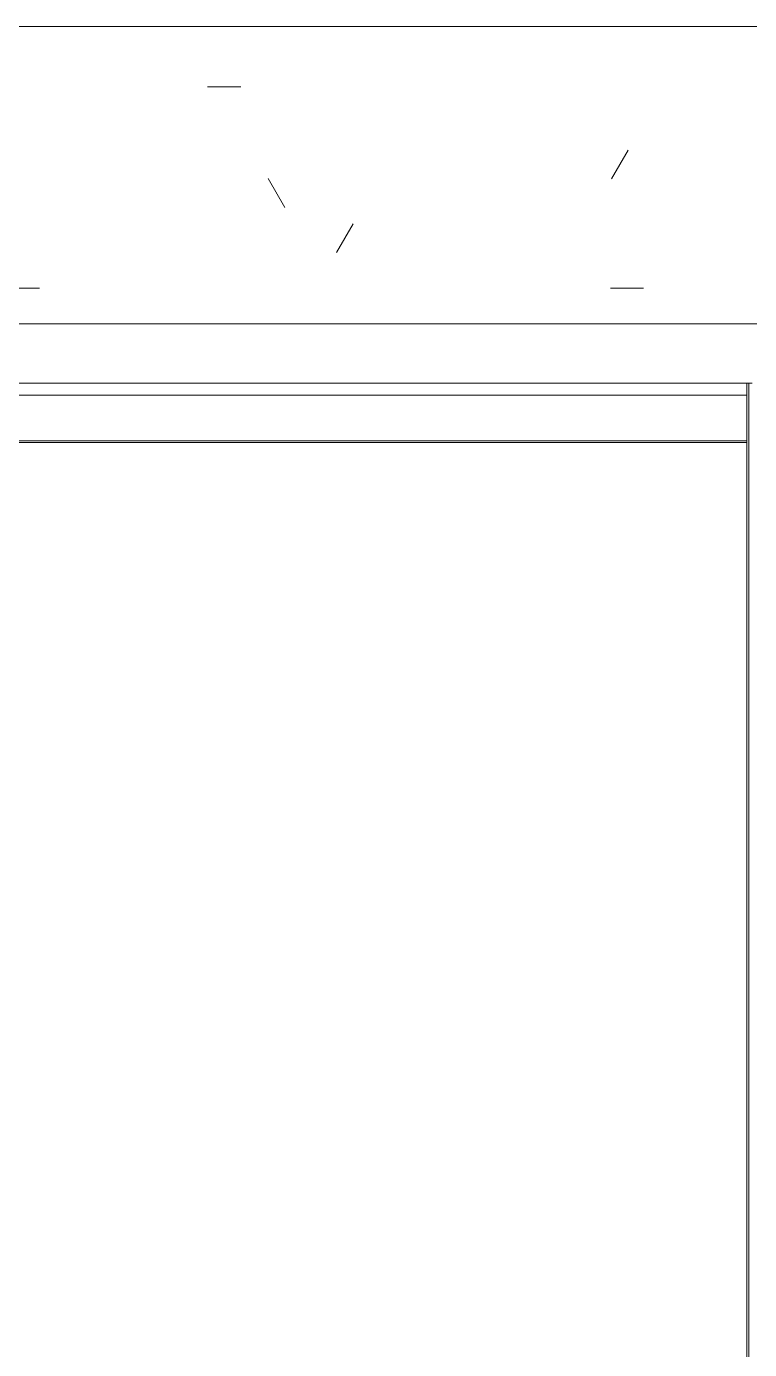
# Model space of a CAD drawing. Header units: millimetres. Extents: x -12976 to 58202, y -2238 to 7407.
# Drawn here: x 48582 to 48947, y 582 to 1250 of the extents above; entities that cross this region are included whole.
import ezdxf

# ---------------------------------------------------------------- set-up
doc = ezdxf.new("R2010")
doc.units = ezdxf.units.MM
doc.layers.add('Q-CASE', color=31, linetype='Continuous', lineweight=9)
pattern_1 = [(0, (46031.69, 0), (406.4, 101.6), [16.764, -288.036, 16.764, -288.036, -1625.6]), (0, (46031.69, 0), (406.4, 101.6), [-609.6, 16.764, -592.836, 16.764, -288.036, -711.2]), (0, (46031.69, 0), (406.4, 101.6), [-1524, 16.764, -186.436, 16.764, -491.236]), (120, (46184.09, 50.8), (-291.1882, 301.1527), [16.764, -288.036, 16.764, -288.036, -1625.6]), (120, (46184.09, 50.8), (-291.1882, 301.1527), [-609.6, 16.764, -592.836, 16.764, -288.036, -711.2]), (120, (46184.09, 50.8), (-291.1882, 301.1527), [-1524, 16.764, -186.436, 16.764, -491.236]), (240, (46234.89, 254), (-115.2118, -402.7527), [16.764, -288.036, 16.764, -288.036, -1625.6]), (240, (46234.89, 254), (-115.2118, -402.7527), [-609.6, 16.764, -592.836, 16.764, -288.036, -711.2]), (240, (46234.89, 254), (-115.2118, -402.7527), [-1524, 16.764, -186.436, 16.764, -491.236])]

# ---------------------------------------------------------------- blocks, each defined once
blk = doc.blocks.new('Blks_Coz_Caixa Baixa com 01 Porta - Branco 45cm largura-3891910-FACHADA LATERAL ESQUERDA')
at = {"layer": 'Q-CASE', "color": 8}
for p, q in [((14340, 1070), (14788, 1070)), ((14788, 1070), (14788, 1064)), ((14788, 1070), (14789, 1070)), ((14789, 300), (14789, 1070)), ((14340, 1064), (14788, 1064)), ((14788, 1064), (14788, 1046.62)), ((14788, 1046.62), (14788, 1044.67)), ((14788, 1044.67), (14788, 1041)), ((14340, 1041), (14788, 1041)), ((14788, 1040), (14340, 1040)), ((14340, 1040), (14788, 1040)), ((14788, 1041), (14788, 1040)), ((14788, 300), (14788, 1040))]:
    blk.add_line(p, q, dxfattribs=at)

msp = doc.modelspace()

# ---------------------------------------------------------------- hatches: boundary and pattern name
at = {"layer": 'Q-CASE'}
h = msp.add_hatch(dxfattribs=at)
h.set_pattern_fill('FP_27', color=256, style=0, pattern_type=2)
h.set_pattern_definition(pattern_1)
h.paths.add_polyline_path([(48046.68, 1100), (49313.78, 1100.41), (49314.01, 1100.97), (49314.01, 1101.52), (49312.17, 1101.52), (49310.76, 1100.45), (49310.31, 1101.52), (49310.07, 1134.55), (49308.04, 1136.13), (49306.85, 1135.73), (49293.29, 1135.73), (49293.29, 1143.29), (49292.59, 1143.29), (49293.29, 1183.58), (49309.07, 1183.54), (49311.25, 1185.93), (49311.33, 1188.57), (49314.86, 1189.09), (49315.03, 1189.67), (49319.51, 1189.86), (49319.54, 1189.45), (49346.83, 1189.96), (49359.95, 1189.43), (49359.8, 1189.09), (49360.03, 1188.57), (49361.93, 1188.83), (49362.93, 1189.58), (49363.39, 1187.28), (49363.42, 1185.75), (49366.62, 1183.18), (49367.82, 1183.58), (49382.33, 1183.58), (49382.33, 1250), (49361.62, 1250), (49362.87, 1219.02), (49363.34, 1191.54), (49361.97, 1191.08), (49361.96, 1190.71), (49360.63, 1190.65), (49359.28, 1190.24), (49314.74, 1190.68), (49315.03, 1191.07), (49314.65, 1191.54), (49312.51, 1191.09), (49311.76, 1190.51), (49311.33, 1191.54), (49312.67, 1243.16), (49312.67, 1250), (48046.68, 1250), (48046.68, 1160.73)])
h.paths.add_polyline_path([(49827.04, 1100), (50646.68, 1100), (50646.68, 1250), (49582.33, 1250), (49582.33, 1100), (49783.88, 1100)])
h.paths.add_polyline_path([(49360.84, 1101.52), (49363.49, 1100.9), (49361.71, 1100.57), (49360.5, 1101.15)])
h.paths.add_polyline_path([(49355.81, 1100), (49382.33, 1100), (49382.33, 1135.73), (49365.15, 1135.22), (49364.18, 1133.35), (49363.81, 1101.52), (49359.86, 1100.94), (49360.11, 1100.16), (49355.56, 1100)])
h.paths.add_polyline_path([(49292.05, 1160.13), (49291.43, 1160.13), (49291.29, 1159.65), (49291.7, 1157.95), (49292.04, 1160.09)])
h.paths.add_polyline_path([(49285.66, 1135.73), (49275.83, 1135.73), (49275.83, 1183.58), (49291.29, 1183.58), (49291.29, 1179.01), (49291.98, 1177.44), (49291.29, 1176.02), (49291.84, 1166.41), (49291.98, 1156.16), (49291.67, 1157.78), (49291.29, 1155.96), (49291.68, 1154.74), (49291.97, 1143.11), (49291.29, 1143.11), (49291.29, 1135.73)])
h.paths.add_polyline_path([(49364.59, 1137.81), (49365.3, 1138.4), (49364.59, 1138.4), (49364.59, 1138.01)])
h.paths.add_polyline_path([(49291.72, 1168.15), (49291.29, 1170.04), (49291.7, 1172.16)])
h.paths.add_polyline_path([(49292.86, 1172.38), (49292.48, 1173.59), (49292.78, 1172.8)])
h.paths.add_polyline_path([(49359.28, 1190.79), (49359.28, 1191.54), (49359.05, 1190.98)])
h = msp.add_hatch(dxfattribs=at)
h.set_pattern_fill('FP_27', color=256, style=0, pattern_type=2)
h.set_pattern_definition(pattern_1)
h.paths.add_polyline_path([(49346.33, 1070), (49382.33, 1070), (49382.33, 1100), (48046.68, 1100), (48046.68, 1070), (49309.03, 1070)])
h.paths.add_polyline_path([(50646.33, 1070), (50646.68, 1070), (50646.68, 1100), (49582.33, 1100), (49582.33, 1070), (50604.06, 1070)])

# ---------------------------------------------------------------- linework, layer by layer
for p, q in [((48046.68, 1250), (49313.04, 1250)), ((48046.68, 1100), (49382.33, 1100)), ((48948.33, 1070), (48945.68, 1070))]:
    msp.add_line(p, q, dxfattribs=at)

# ---------------------------------------------------------------- block references
at = {"layer": 'Q-CASE', "color": 8}
msp.add_blockref('Blks_Coz_Caixa Baixa com 01 Porta - Branco 45cm largura-3891910-FACHADA LATERAL ESQUERDA', (34157.68, 0), dxfattribs=at)

doc.saveas('drawing.dxf')
